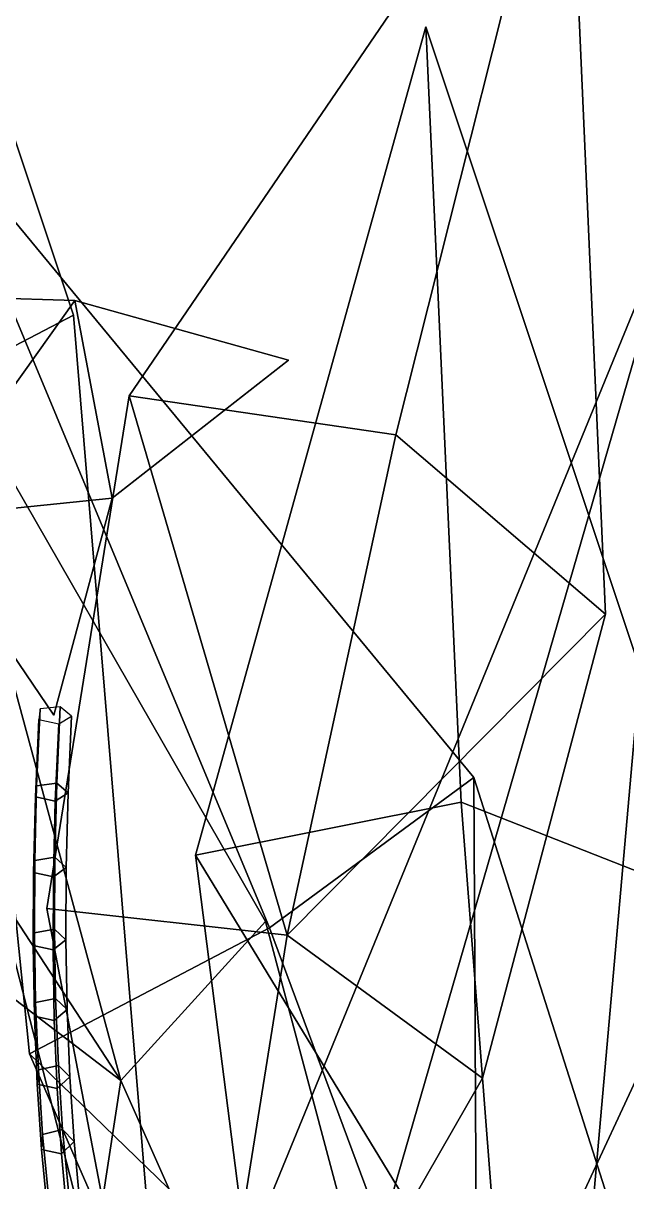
# Model space of a CAD drawing. Header units: metres. Extents: x -366 to 149, y -229 to 234.
# Drawn here: x -16.55 to -5.36, y 47.57 to 69.07 of the extents above; entities that cross this region are included whole.
import ezdxf

# ---------------------------------------------------------------- set-up
doc = ezdxf.new("R2010")
doc.units = ezdxf.units.M

msp = doc.modelspace()

# ---------------------------------------------------------------- linework, layer by layer
at = {"layer": 'coral-li_Leaf', "color": 3}
for points in [[(-18.4661, 59.8937, 332.6068), (-15.5917, 63.9243, 333.8649), (-18.7984, 64.02752, 332.8951)], [(-18.4661, 59.8937, 332.6068), (-18.7984, 64.02752, 332.8951), (-15.5917, 63.9243, 333.8649)], [(-14.8998, 60.2602, 332.9097), (-15.5917, 63.9243, 333.8649), (-18.4661, 59.8937, 332.6068)], [(-14.8998, 60.2602, 332.9097), (-18.4661, 59.8937, 332.6068), (-15.5917, 63.9243, 333.8649)], [(-11.6279, 62.8209, 331.2667), (-15.5917, 63.9243, 333.8649), (-14.8998, 60.2602, 332.9097)], [(-11.6279, 62.8209, 331.2667), (-14.8998, 60.2602, 332.9097), (-15.5917, 63.9243, 333.8649)], [(-14.8998, 60.2602, 332.9097), (-18.4661, 59.8937, 332.6068), (-15.981, 56.2332, 329.834)], [(-14.8998, 60.2602, 332.9097), (-15.981, 56.2332, 329.834), (-18.4661, 59.8937, 332.6068)]]:
    msp.add_3dface(points, dxfattribs=at)
at = {"layer": 'coral-li_Mrstm', "color": 3}
for points in [[(-19.2848, 61.7379, 345.3954), (-20.07947, 77.03185, 361.5291), (-15.6135, 63.6523, 343.6156)], [(-19.2848, 61.7379, 345.3954), (-15.6135, 63.6523, 343.6156), (-20.07947, 77.03185, 361.5291)], [(-14.5855, 62.1564, 369.813), (-6.4603, 74.08708, 400.7537), (-9.6376, 61.4323, 370.9049)], [(-14.5855, 62.1564, 369.813), (-9.6376, 61.4323, 370.9049), (-6.4603, 74.08708, 400.7537)], [(-9.6376, 61.4323, 370.9049), (-6.4603, 74.08708, 400.7537), (-5.7515, 58.1038, 370.7683)], [(-9.6376, 61.4323, 370.9049), (-5.7515, 58.1038, 370.7683), (-6.4603, 74.08708, 400.7537)], [(-13.355, 53.632, 337.1693), (-9.08299, 69.00856, 367.3521), (-8.426, 54.6183, 338.1344)], [(-13.355, 53.632, 337.1693), (-8.426, 54.6183, 338.1344), (-9.08299, 69.00856, 367.3521)], [(-8.426, 54.6183, 338.1344), (-9.08299, 69.00856, 367.3521), (-3.6659, 52.7412, 338.0073)], [(-8.426, 54.6183, 338.1344), (-3.6659, 52.7412, 338.0073), (-9.08299, 69.00856, 367.3521)], [(-8.1912, 55.07224, 296.264), (-18.1789, 67.1736, 326.5871), (-11.9796, 52.2851, 298.2835)], [(-8.1912, 55.07224, 296.264), (-11.9796, 52.2851, 298.2835), (-18.1789, 67.1736, 326.5871)], [(-11.9796, 52.2851, 298.2835), (-18.1789, 67.1736, 326.5871), (-16.4346, 49.9478, 297.3412)], [(-11.9796, 52.2851, 298.2835), (-16.4346, 49.9478, 297.3412), (-18.1789, 67.1736, 326.5871)], [(-14.5645, 40.9372, 450.228), (-4.326, 65.9486, 471.0917), (-10.7559, 43.6868, 448.195)], [(-14.5645, 40.9372, 450.228), (-10.7559, 43.6868, 448.195), (-4.326, 65.9486, 471.0917)], [(-10.7559, 43.6868, 448.195), (-4.326, 65.9486, 471.0917), (-6.3068, 43.4749, 445.6732)], [(-10.7559, 43.6868, 448.195), (-6.3068, 43.4749, 445.6732), (-4.326, 65.9486, 471.0917)], [(-14.7363, 49.4488, 314.5428), (-22.02779, 60.6263, 333.0451), (-18.6472, 63.8854, 331.0084)], [(-14.7363, 49.4488, 314.5428), (-18.6472, 63.8854, 331.0084), (-22.02779, 60.6263, 333.0451)], [(-14.7363, 49.4488, 314.5428), (-18.6472, 63.8854, 331.0084), (-12.05771, 52.4042, 312.4447)], [(-14.7363, 49.4488, 314.5428), (-12.05771, 52.4042, 312.4447), (-18.6472, 63.8854, 331.0084)], [(-19.2848, 61.7379, 345.3954), (-15.6135, 63.6523, 343.6156), (-13.6378, 39.709, 310.1956)], [(-19.2848, 61.7379, 345.3954), (-13.6378, 39.709, 310.1956), (-15.6135, 63.6523, 343.6156)], [(-16.1123, 52.6444, 349.1266), (-14.5855, 62.1564, 369.813), (-11.6551, 52.1455, 350.1655)], [(-16.1123, 52.6444, 349.1266), (-11.6551, 52.1455, 350.1655), (-14.5855, 62.1564, 369.813)], [(-14.5855, 62.1564, 369.813), (-9.6376, 61.4323, 370.9049), (-11.6551, 52.1455, 350.1655)], [(-14.5855, 62.1564, 369.813), (-11.6551, 52.1455, 350.1655), (-9.6376, 61.4323, 370.9049)], [(-13.6378, 39.709, 310.1956), (-21.4324, 57.7639, 346.2835), (-19.2848, 61.7379, 345.3954)], [(-13.6378, 39.709, 310.1956), (-19.2848, 61.7379, 345.3954), (-21.4324, 57.7639, 346.2835)], [(-11.6551, 52.1455, 350.1655), (-9.6376, 61.4323, 370.9049), (-5.7515, 58.1038, 370.7683)], [(-11.6551, 52.1455, 350.1655), (-5.7515, 58.1038, 370.7683), (-9.6376, 61.4323, 370.9049)], [(-22.9506, 55.7347, 334.2365), (-22.02779, 60.6263, 333.0451), (-14.7363, 49.4488, 314.5428)], [(-22.9506, 55.7347, 334.2365), (-14.7363, 49.4488, 314.5428), (-22.02779, 60.6263, 333.0451)], [(-31.4654, 56.9903, 343.9554), (-32.1993, 60.08541, 340.7628), (-13.6378, 39.709, 310.1956)], [(-31.4654, 56.9903, 343.9554), (-13.6378, 39.709, 310.1956), (-32.1993, 60.08541, 340.7628)], [(-11.6551, 52.1455, 350.1655), (-5.7515, 58.1038, 370.7683), (-8.03161, 49.4936, 349.7798)], [(-11.6551, 52.1455, 350.1655), (-8.03161, 49.4936, 349.7798), (-5.7515, 58.1038, 370.7683)], [(-13.6378, 39.709, 310.1956), (-28.4057, 54.06292, 345.7617), (-31.4654, 56.9903, 343.9554)], [(-13.6378, 39.709, 310.1956), (-31.4654, 56.9903, 343.9554), (-28.4057, 54.06292, 345.7617)], [(-15.42, 45.01006, 315.5547), (-22.9506, 55.7347, 334.2365), (-14.7363, 49.4488, 314.5428)], [(-15.42, 45.01006, 315.5547), (-14.7363, 49.4488, 314.5428), (-22.9506, 55.7347, 334.2365)], [(-8.1912, 55.07224, 296.264), (-11.9796, 52.2851, 298.2835), (-8.1235, 41.8907, 278.3455)], [(-8.1912, 55.07224, 296.264), (-8.1235, 41.8907, 278.3455), (-11.9796, 52.2851, 298.2835)], [(-4.793, 44.3931, 276.3858), (-8.1912, 55.07224, 296.264), (-8.1235, 41.8907, 278.3455)], [(-4.793, 44.3931, 276.3858), (-8.1235, 41.8907, 278.3455), (-8.1912, 55.07224, 296.264)], [(-13.355, 53.632, 337.1693), (-8.426, 54.6183, 338.1344), (-7.628, 44.2155, 317.8468)], [(-13.355, 53.632, 337.1693), (-7.628, 44.2155, 317.8468), (-8.426, 54.6183, 338.1344)], [(-7.628, 44.2155, 317.8468), (-8.426, 54.6183, 338.1344), (-3.6659, 52.7412, 338.0073)], [(-7.628, 44.2155, 317.8468), (-3.6659, 52.7412, 338.0073), (-8.426, 54.6183, 338.1344)], [(-12.01868, 43.1798, 316.9283), (-13.355, 53.632, 337.1693), (-7.628, 44.2155, 317.8468)], [(-12.01868, 43.1798, 316.9283), (-7.628, 44.2155, 317.8468), (-13.355, 53.632, 337.1693)], [(-7.628, 44.2155, 317.8468), (-3.6659, 52.7412, 338.0073), (-3.3418, 42.8795, 317.4527)], [(-7.628, 44.2155, 317.8468), (-3.3418, 42.8795, 317.4527), (-3.6659, 52.7412, 338.0073)], [(-13.6378, 39.709, 310.1956), (-16.1123, 52.6444, 349.1266), (-11.6551, 52.1455, 350.1655)], [(-13.6378, 39.709, 310.1956), (-11.6551, 52.1455, 350.1655), (-16.1123, 52.6444, 349.1266)], [(-8.1235, 41.8907, 278.3455), (-11.9796, 52.2851, 298.2835), (-16.4346, 49.9478, 297.3412)], [(-8.1235, 41.8907, 278.3455), (-16.4346, 49.9478, 297.3412), (-11.9796, 52.2851, 298.2835)], [(-14.7363, 49.4488, 314.5428), (-12.05771, 52.4042, 312.4447), (-6.08196, 29.9449, 278.4749)], [(-14.7363, 49.4488, 314.5428), (-6.08196, 29.9449, 278.4749), (-12.05771, 52.4042, 312.4447)], [(-11.6551, 52.1455, 350.1655), (-8.03161, 49.4936, 349.7798), (-13.6378, 39.709, 310.1956)], [(-11.6551, 52.1455, 350.1655), (-13.6378, 39.709, 310.1956), (-8.03161, 49.4936, 349.7798)], [(-8.1235, 41.8907, 278.3455), (-16.4346, 49.9478, 297.3412), (-11.8492, 39.4601, 277.6223)], [(-8.1235, 41.8907, 278.3455), (-11.8492, 39.4601, 277.6223), (-16.4346, 49.9478, 297.3412)], [(-6.08196, 29.9449, 278.4749), (-15.42, 45.01006, 315.5547), (-14.7363, 49.4488, 314.5428)], [(-6.08196, 29.9449, 278.4749), (-14.7363, 49.4488, 314.5428), (-15.42, 45.01006, 315.5547)]]:
    msp.add_3dface(points, dxfattribs=at)
at = {"layer": 'coral-li_Petiole', "color": 3}
for points in [[(-16.3002, 54.9219, 328.8332), (-16.2367, 56.3456, 329.6602), (-16.2573, 56.153, 329.9934), (-16.3213, 54.7139, 329.1569)], [(-15.9282, 54.9698, 328.7444), (-15.8651, 56.384, 329.5656), (-16.2367, 56.3456, 329.6602), (-16.3002, 54.9219, 328.8332)], [(-15.7161, 54.7918, 329.0124), (-15.6526, 56.2155, 329.8394), (-15.8651, 56.384, 329.5656), (-15.9282, 54.9698, 328.7444)], [(-16.3213, 54.7139, 329.1569), (-16.2573, 56.153, 329.9934), (-15.8909, 56.07136, 330.1058), (-15.9549, 54.6323, 329.2693)], [(-15.9549, 54.6323, 329.2693), (-15.8909, 56.07136, 330.1058), (-15.6526, 56.2155, 329.8394), (-15.7161, 54.7918, 329.0124)], [(-16.3351, 53.537, 327.9412), (-16.3002, 54.9219, 328.8332), (-16.3213, 54.7139, 329.1569), (-16.3565, 53.314, 328.2548)], [(-15.963, 53.594, 327.8586), (-15.9282, 54.9698, 328.7444), (-16.3002, 54.9219, 328.8332), (-16.3351, 53.537, 327.9412)], [(-15.751, 53.4068, 328.1204), (-15.7161, 54.7918, 329.0124), (-15.9282, 54.9698, 328.7444), (-15.963, 53.594, 327.8586)], [(-16.3565, 53.314, 328.2548), (-16.3213, 54.7139, 329.1569), (-15.9549, 54.6323, 329.2693), (-15.99, 53.2324, 328.3672)], [(-15.99, 53.2324, 328.3672), (-15.9549, 54.6323, 329.2693), (-15.7161, 54.7918, 329.0124), (-15.751, 53.4068, 328.1204)], [(-15.9693, 52.2601, 326.9104), (-15.963, 53.594, 327.8586), (-16.3351, 53.537, 327.9412), (-16.3413, 52.1942, 326.9864)], [(-15.7572, 52.06408, 327.1656), (-15.751, 53.4068, 328.1204), (-15.963, 53.594, 327.8586), (-15.9693, 52.2601, 326.9104)], [(-16.3413, 52.1942, 326.9864), (-16.3351, 53.537, 327.9412), (-16.3565, 53.314, 328.2548), (-16.3626, 51.9568, 327.2892)], [(-15.9962, 51.8751, 327.4016), (-15.99, 53.2324, 328.3672), (-15.751, 53.4068, 328.1204), (-15.7572, 52.06408, 327.1656)], [(-16.3626, 51.9568, 327.2892), (-16.3565, 53.314, 328.2548), (-15.99, 53.2324, 328.3672), (-15.9962, 51.8751, 327.4016)], [(-15.9471, 50.9712, 325.9021), (-15.9693, 52.2601, 326.9104), (-16.3413, 52.1942, 326.9864), (-16.3189, 50.8967, 325.971)], [(-15.7348, 50.7665, 326.1502), (-15.7572, 52.06408, 327.1656), (-15.9693, 52.2601, 326.9104), (-15.9471, 50.9712, 325.9021)], [(-16.3189, 50.8967, 325.971), (-16.3413, 52.1942, 326.9864), (-16.3626, 51.9568, 327.2892), (-16.3398, 50.6454, 326.2624)], [(-15.9734, 50.5637, 326.3748), (-15.9962, 51.8751, 327.4016), (-15.7572, 52.06408, 327.1656), (-15.7348, 50.7665, 326.1502)], [(-16.3398, 50.6454, 326.2624), (-16.3626, 51.9568, 327.2892), (-15.9962, 51.8751, 327.4016), (-15.9734, 50.5637, 326.3748)], [(-15.8965, 49.7304, 324.8361), (-15.9471, 50.9712, 325.9021), (-16.3189, 50.8967, 325.971), (-16.2678, 49.6477, 324.8976)], [(-15.6838, 49.5175, 325.0768), (-15.7348, 50.7665, 326.1502), (-15.9471, 50.9712, 325.9021), (-15.8965, 49.7304, 324.8361)], [(-16.2678, 49.6477, 324.8976), (-16.3189, 50.8967, 325.971), (-16.3398, 50.6454, 326.2624), (-16.2881, 49.3829, 325.1769)], [(-15.9216, 49.3013, 325.2894), (-15.9734, 50.5637, 326.3748), (-15.7348, 50.7665, 326.1502), (-15.6838, 49.5175, 325.0768)], [(-16.2881, 49.3829, 325.1769), (-16.3398, 50.6454, 326.2624), (-15.9734, 50.5637, 326.3748), (-15.9216, 49.3013, 325.2894)], [(-15.8176, 48.5407, 323.7149), (-15.8965, 49.7304, 324.8361), (-16.2678, 49.6477, 324.8976), (-16.1883, 48.4501, 323.7687)], [(-15.6042, 48.32, 323.9479), (-15.6838, 49.5175, 325.0768), (-15.8965, 49.7304, 324.8361), (-15.8176, 48.5407, 323.7149)], [(-16.1883, 48.4501, 323.7687), (-16.2678, 49.6477, 324.8976), (-16.2881, 49.3829, 325.1769), (-16.2075, 48.1726, 324.0354)], [(-15.8411, 48.091, 324.1478), (-15.9216, 49.3013, 325.2894), (-15.6838, 49.5175, 325.0768), (-15.6042, 48.32, 323.9479)], [(-16.2075, 48.1726, 324.0354), (-16.2881, 49.3829, 325.1769), (-15.9216, 49.3013, 325.2894), (-15.8411, 48.091, 324.1478)], [(-16.08055, 47.3069, 322.587), (-16.1883, 48.4501, 323.7687), (-16.2075, 48.1726, 324.0354), (-16.09839, 47.01725, 322.8405)], [(-15.7106, 47.405, 322.5414), (-15.8176, 48.5407, 323.7149), (-16.1883, 48.4501, 323.7687), (-16.08055, 47.3069, 322.587)], [(-15.4964, 47.1768, 322.7662), (-15.6042, 48.32, 323.9479), (-15.8176, 48.5407, 323.7149), (-15.7106, 47.405, 322.5414)], [(-16.09839, 47.01725, 322.8405), (-16.2075, 48.1726, 324.0354), (-15.8411, 48.091, 324.1478), (-15.7319, 46.9356, 322.9529)], [(-15.7319, 46.9356, 322.9529), (-15.8411, 48.091, 324.1478), (-15.6042, 48.32, 323.9479), (-15.4964, 47.1768, 322.7662)]]:
    msp.add_3dface(points, dxfattribs=at)

doc.saveas('drawing.dxf')
